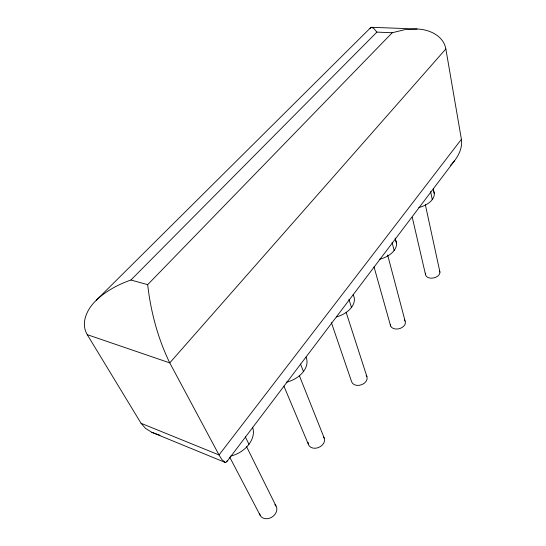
<?xml version="1.0" encoding="UTF-8"?>
<svg xmlns="http://www.w3.org/2000/svg" width="546" height="546" viewBox="0 0 546 546"><rect width="100%" height="100%" fill="white"/><g stroke="black" fill="none" stroke-linecap="round" stroke-linejoin="round"><path stroke-width="0.82" d="M226.829 461.677L454.381 160.974C459.063 154.866 462.639 147.154 461.397 139.291L445.85 48.942C443.55 35.722 429.279 29.368 417.096 29.006L371.478 27.3L370.659 27.669L96.26 300.293C87.292 308.736 80.166 322.925 87.251 334.657L141.059 423.293L145.461 428.323L151.856 432.343L225.259 462.462L226.112 462.332L227.382 460.503M370.072 28.638L370.659 27.669M461.397 139.291L219.035 454.954L221.867 459.575L225.259 462.462M454.381 160.974L450.648 165.247M445.85 48.942L169.758 362.878L87.251 334.657M141.059 423.293L219.035 454.954L169.758 362.878C157.855 338.418 150.737 311.65 147.673 284.664L392.212 32.74L404.879 29.641L417.096 29.006M96.26 300.293C106.033 290.909 118.236 284.473 130.938 280.009L376.883 32.112L392.212 32.74M371.478 27.3L373.792 28.453L376.883 32.112M130.938 280.009L147.673 284.664M159.985 435.237L151.856 432.343M229.73 457.193L260.285 515.567M246.56 446.655L276.058 506.081M245.352 436.93L248.976 444.28M283.934 386.165L308.272 444.069M299.304 375.512L324.392 438.513M300.518 364.052L303.453 371.546M331.402 322.645L351.672 381.879A8.06 5.883 -18.4 0 0 362.251 384.452A8.06 5.883 -18.4 0 0 366.134 375.293M346.103 312.23L366.919 376.631M348.949 299.406L351.481 307.418M374.037 266.919L390.636 326.037M387.633 254.941L405.098 321.068M392.083 242.458L394.137 250.464M395.14 238.104L396.553 243.7M412.264 217.301L425.477 274.426M425.334 204.641L439.933 272.099M430.617 191.585L432.282 199.536M433.292 188.766L434.268 193.53M439.571 270.905A7.337 4.757 -12.3 0 1 433.115 278.057A7.337 4.757 -12.3 0 1 425.634 273.15M433.353 190.8A18.953 10.968 -13.3 0 1 418.837 207.562M323.655 436.977A8.552 6.552 -24.3 0 1 318.086 447.693A8.552 6.552 -24.3 0 1 308.115 442.328M274.843 504.627A9.207 7.255 -33 0 1 271.806 517.171A9.207 7.255 -33 0 1 259.637 513.766M353.153 294.881A21.001 13.787 -18.4 0 1 336.35 316.926M306.026 357.166A22.386 15.5 -23 0 1 286.24 382.248M252.525 427.238A24.201 17.376 -29.6 0 1 230.678 456.087M395.761 240.588A19.888 12.278 -15.3 0 1 379.354 259.309M404.286 319.901A7.671 5.289 -14.6 0 1 400.02 328.46A7.671 5.289 -14.6 0 1 390.342 324.686"/></g></svg>
